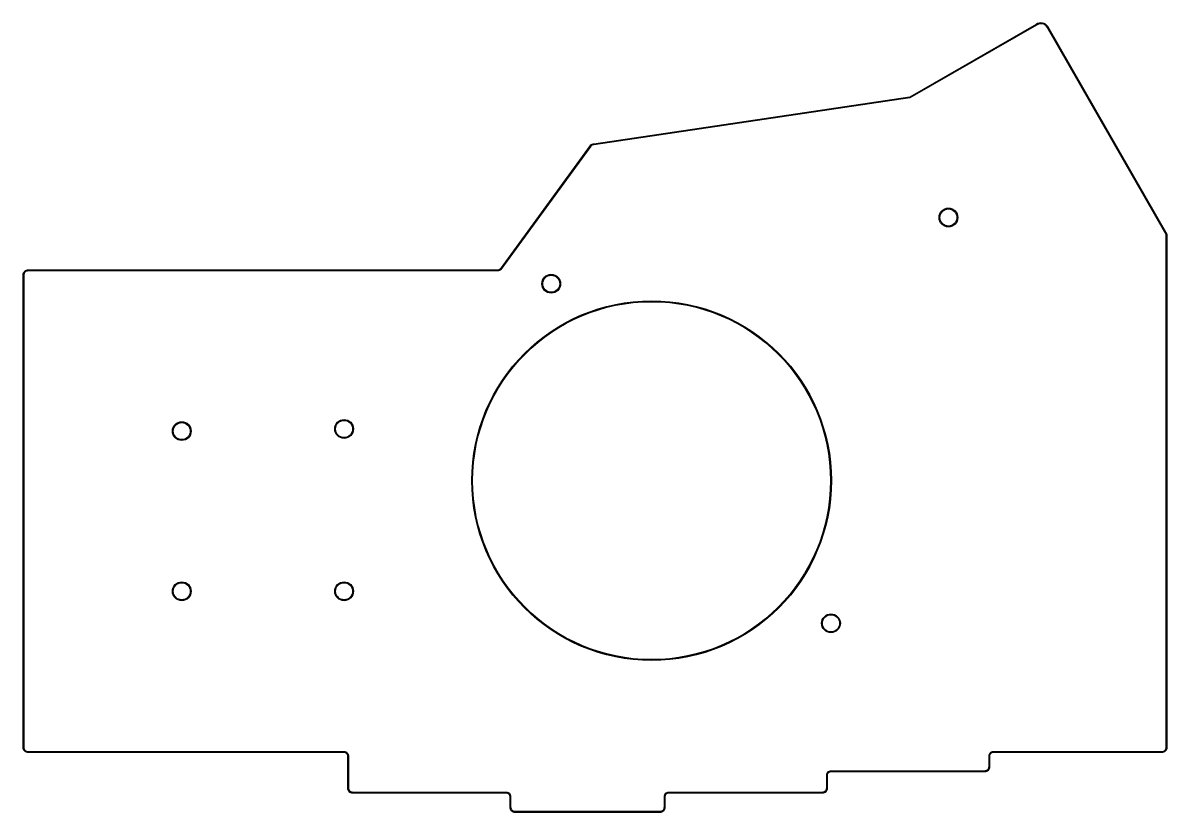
# Model space of a CAD drawing. Header units: millimetres. Extents: x -195 to -61, y 61 to 153.
import ezdxf

# ---------------------------------------------------------------- set-up
doc = ezdxf.new("R2010")
doc.units = ezdxf.units.MM
doc.layers.get('0').update_dxf_attribs({"linetype": 'CONTINUOUS'})

msp = doc.modelspace()

# ---------------------------------------------------------------- linework, layer by layer
for points in [[(-60.9, 68.5), (-60.9, 128.53), (-74.87, 152.85, 0.414231), (-76.23, 153.11), (-91.03, 144.6), (-128.01, 139.1, 0.197905), (-128.43, 138.92), (-138.97, 124.46, -0.194142), (-139.25, 124.35), (-175.25, 124.35), (-194.25, 124.35, 0.414214), (-194.85, 123.75), (-194.85, 68.5, 0.414214), (-194.25, 67.9), (-157.25, 67.9, -0.414214), (-156.85, 67.5), (-156.85, 63.75, 0.414214), (-156.25, 63.15), (-138.25, 63.15, -0.414214), (-137.85, 62.75), (-137.85, 61.5, 0.414214), (-137.25, 60.9), (-120.25, 60.9, 0.414214), (-119.65, 61.5), (-119.65, 62.75, -0.414214), (-119.25, 63.15), (-101.25, 63.15, 0.414214), (-100.65, 63.75), (-100.65, 65.25, -0.414214), (-100.25, 65.65), (-82.25, 65.65, 0.414214), (-81.65, 66.25), (-81.65, 67.5, -0.414214), (-81.25, 67.9), (-61.5, 67.9, 0.414214)], [(-194.25, 124.25, 0.414214), (-194.75, 123.75), (-194.75, 68.5, 0.414214), (-194.25, 68), (-157.25, 68, -0.414214), (-156.75, 67.5), (-156.75, 63.75, 0.414214), (-156.25, 63.25), (-138.25, 63.25, -0.414214), (-137.75, 62.75), (-137.75, 61.5, 0.414214), (-137.25, 61), (-120.25, 61, 0.414214), (-119.75, 61.5), (-119.75, 62.75, -0.414214), (-119.25, 63.25), (-101.25, 63.25, 0.414214), (-100.75, 63.75), (-100.75, 65.25, -0.414214), (-100.25, 65.75), (-82.25, 65.75, 0.414214), (-81.75, 66.25), (-81.75, 67.5, -0.414214), (-81.25, 68), (-61.5, 68, 0.414214), (-61, 68.5), (-61, 128.5), (-74.95, 152.8, 0.414214), (-76.18, 153.03), (-91, 144.5), (-128, 139, 0.197616), (-128.35, 138.86), (-138.9, 124.4, -0.198912), (-139.25, 124.25), (-175.25, 124.25)]]:
    msp.add_lwpolyline(points, format="xyb", close=True)
for centre, radius in [((-86.5, 130.5), 1.1), ((-86.5, 130.5), 1), ((-133, 122.75), 1.1), ((-133, 122.75), 1), ((-121.25, 99.7), 21.05), ((-121.25, 99.7), 20.95), ((-176.25, 105.5), 1.1), ((-176.25, 105.5), 1), ((-157.25, 105.75), 1.1), ((-157.25, 105.75), 1), ((-176.25, 86.75), 1.1), ((-176.25, 86.75), 1), ((-157.25, 86.75), 1.1), ((-157.25, 86.75), 1), ((-100.25, 83), 1.1), ((-100.25, 83), 1)]:
    msp.add_circle(centre, radius)

doc.saveas('drawing.dxf')
